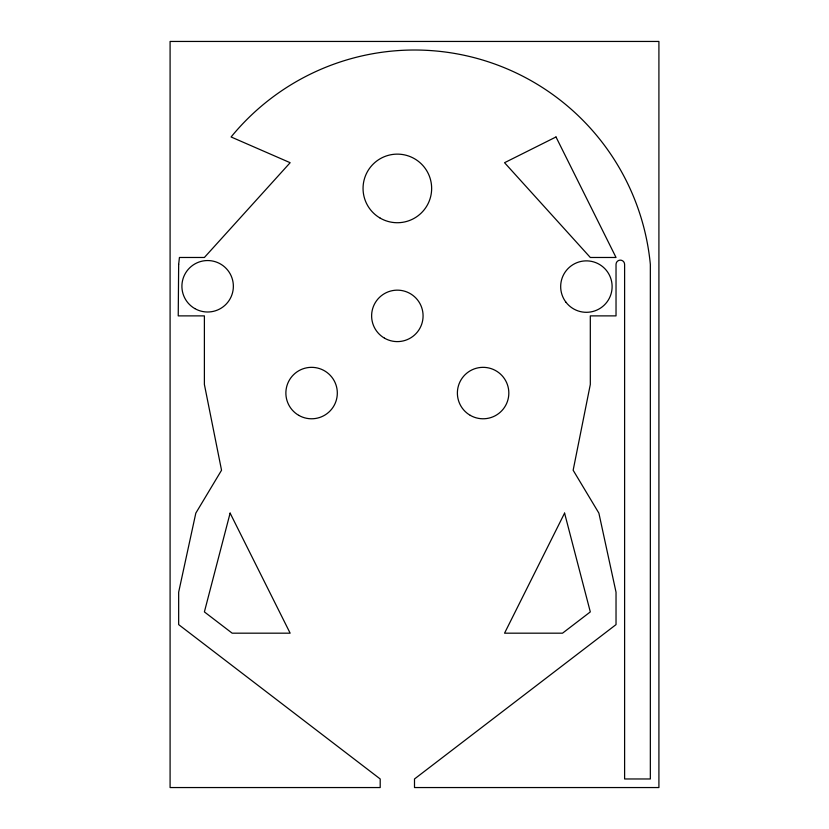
<?xml version="1.0" encoding="UTF-8"?>
<svg xmlns="http://www.w3.org/2000/svg" width="829" height="829" viewBox="0 0 829 829"><rect width="100%" height="100%" fill="white"/><g stroke="black" fill="none" stroke-linecap="round" stroke-linejoin="round"><path stroke-width="1.24" d="M178.66 264.42L178.235 315.88L204.39 315.88L204.39 384.48L221.54 470.24L195.82 513.12L178.66 592.196L178.66 624.61L380.2 778.97L380.2 787.55L170.09 787.55L170.09 41.45L658.91 41.45L658.91 787.55L414.5 787.55L414.5 778.97L616.03 624.61L616.03 592.196L598.88 513.12L573.15 470.24L590.31 384.48L590.31 315.88L616.03 315.88L616.03 264.42A4.29 4.29 0 0 1 620.32 260.13A4.29 4.29 0 0 1 624.61 264.42L624.61 778.97L650.34 778.97L650.34 264.42A236.907 236.907 0 0 0 231.094 136.972L290.15 162.702L204.39 257.477L179.427 257.477L178.66 264.42M230.12 513.12L204.39 611.906L232.172 633.18L290.15 633.18L230.12 513.12M564.58 513.12L504.55 633.18L562.528 633.18L590.31 611.906L564.58 513.12M556 136.972L504.55 162.702L590.31 257.477L616.03 257.477L556 136.972M380.2 218.131A34.3 34.3 0 0 0 431.65 188.432A34.3 34.3 0 0 0 380.2 158.722A34.3 34.3 0 0 0 380.2 218.131M384.48 338.159A25.73 25.73 0 0 0 423.08 315.88A25.73 25.73 0 0 0 384.48 293.601A25.73 25.73 0 0 0 384.48 338.159M194.763 308.554A25.73 25.73 0 0 0 233.363 286.274A25.73 25.73 0 0 0 194.763 263.995A25.73 25.73 0 0 0 194.763 308.554M298.73 415.339A25.73 25.73 0 0 0 337.32 393.06A25.73 25.73 0 0 0 298.73 370.781A25.73 25.73 0 0 0 298.73 415.339M470.24 415.339A25.73 25.73 0 0 0 508.83 393.06A25.73 25.73 0 0 0 470.24 370.781A25.73 25.73 0 0 0 470.24 415.339M565.989 302.253A25.73 25.73 0 0 0 610.165 296.43A25.73 25.73 0 0 0 583.046 261.083A25.73 25.73 0 0 0 565.989 302.253"/></g></svg>
